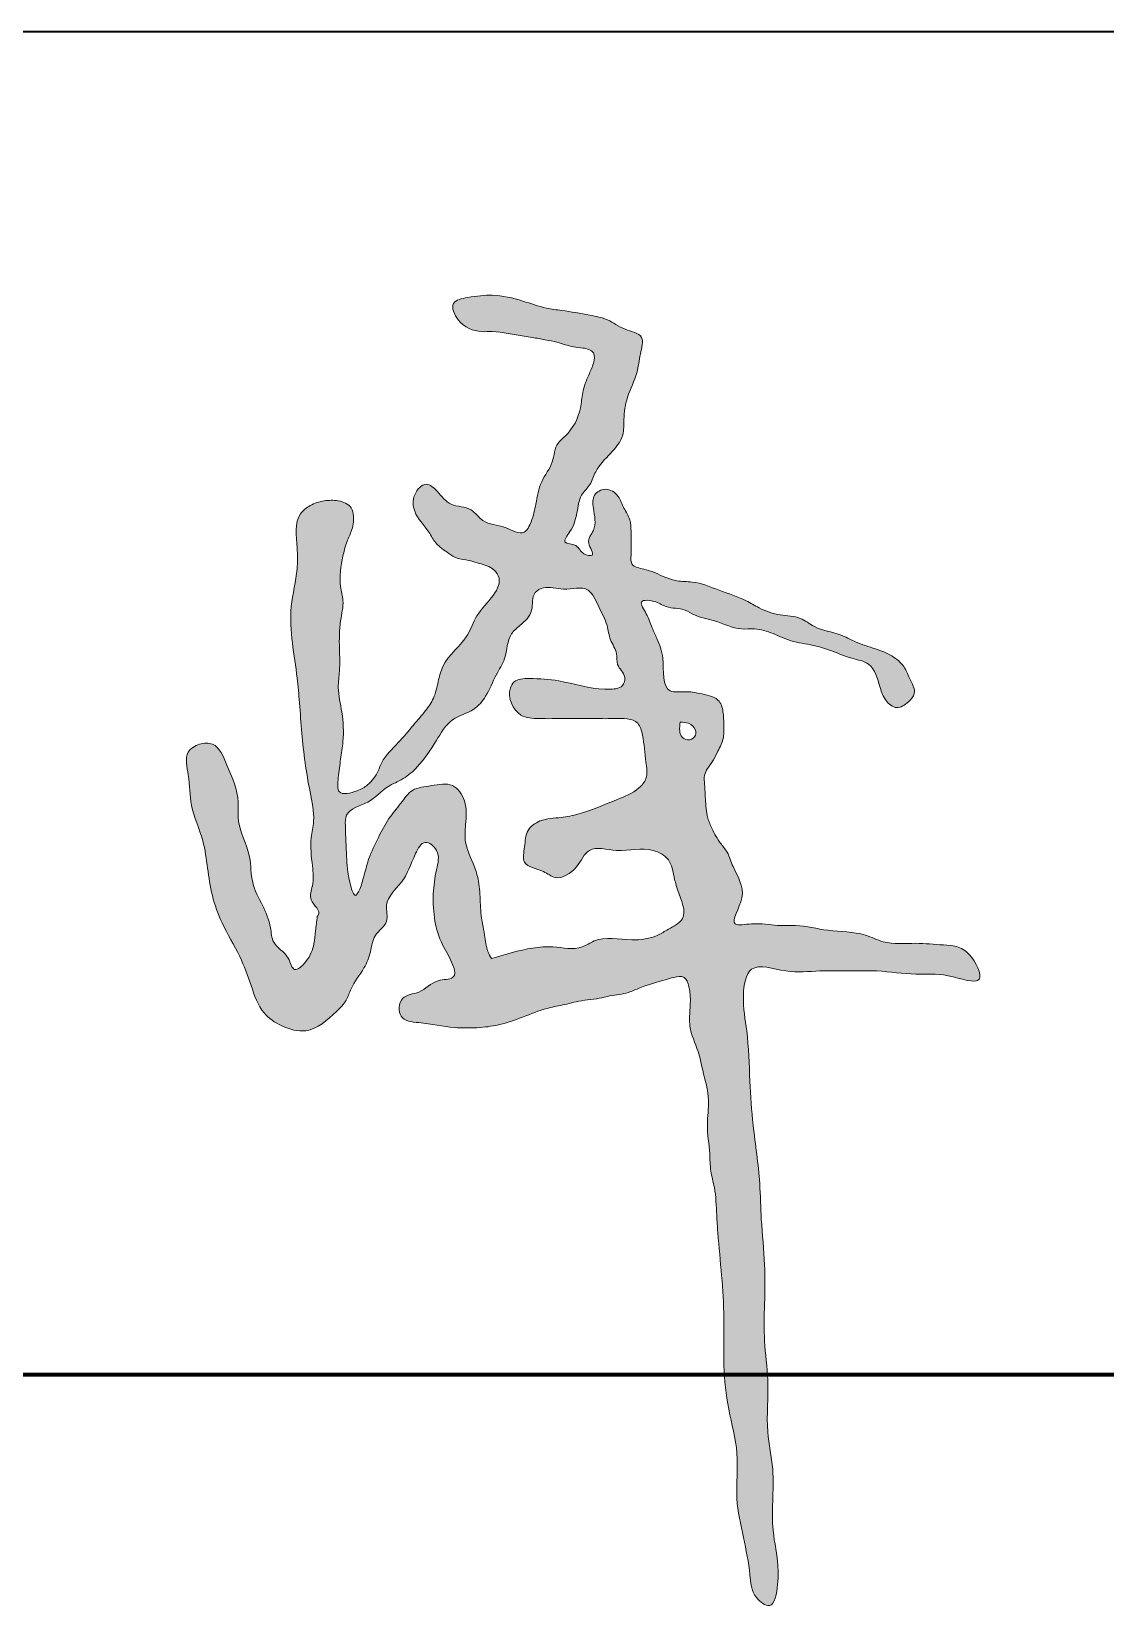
# Model space of a CAD drawing. Extents: x 3968514 to 5230306, y -516551 to -228246.
# Drawn here: x 4024049 to 4024688, y -305762 to -304821 of the extents above; entities that cross this region are included whole.
import ezdxf

# ---------------------------------------------------------------- set-up
doc = ezdxf.new("R2010")
doc.units = 0
doc.header["$LTSCALE"] = 1000
doc.header["$MEASUREMENT"] = 0
doc.layers.add('AXIS', color=3, linetype='Continuous', lineweight=15)
doc.layers.add('DIMENSION', color=3, linetype='Continuous', lineweight=18)

# ---------------------------------------------------------------- blocks, each defined once
blk = doc.blocks.new('目录1')
h = blk.add_hatch(color=7)
h.dxf.hatch_style = 1
edge = h.paths.add_edge_path()
edge.add_spline(control_points=[(4308310.48, -2702833.04), (4308310.15, -2702835.9), (4308309.52, -2702841.31), (4308308.68, -2702850.85), (4308305.76, -2702858.55), (4308296.14, -2702867.9), (4308293.43, -2702854.66), (4308283.46, -2702850.69), (4308282.97, -2702837.57), (4308278.07, -2702826.21), (4308270.63, -2702812.98), (4308271.58, -2702794.39), (4308262.26, -2702779.6), (4308264.49, -2702760.23), (4308257.84, -2702746.29), (4308251.43, -2702729.4), (4308240.02, -2702729.75), (4308230.76, -2702735.79), (4308234.85, -2702750.82), (4308234.21, -2702768.22), (4308242.91, -2702786), (4308245.15, -2702804.29), (4308247.63, -2702820.94), (4308253.95, -2702838.85), (4308264.52, -2702855.48), (4308271.12, -2702873.91), (4308276.42, -2702890.39), (4308289.45, -2702899.14), (4308306.58, -2702903.81), (4308319.04, -2702892.55), (4308328.08, -2702883.71), (4308331.03, -2702873.61), (4308338.16, -2702865.29), (4308342.62, -2702854.43), (4308343.56, -2702843.57), (4308354.02, -2702837.16), (4308349.39, -2702823.49), (4308363.01, -2702812.31), (4308366.57, -2702799.9), (4308373.94, -2702786.08), (4308384.25, -2702794.51), (4308380.95, -2702806.42), (4308379.06, -2702820), (4308379.99, -2702836.14), (4308384.26, -2702850.41), (4308397.92, -2702870.97), (4308379.75, -2702870.28), (4308372.96, -2702879.33), (4308359.45, -2702879.48), (4308358.08, -2702895.13), (4308375.37, -2702896.51), (4308389.77, -2702899.62), (4308406.57, -2702899.58), (4308426.1, -2702896.85), (4308442.26, -2702888.15), (4308457.68, -2702885.71), (4308467.17, -2702882.94), (4308475.96, -2702882.6), (4308486.14, -2702879.82), (4308494.64, -2702879.25), (4308505.09, -2702874.16), (4308514.52, -2702871.78), (4308522.81, -2702869.17), (4308529.77, -2702867.89), (4308531.53, -2702874.13), (4308532.89, -2702880.46), (4308532.36, -2702888.48), (4308531.55, -2702900.58), (4308537.34, -2702912), (4308540.24, -2702926.88), (4308544.63, -2702941.28), (4308541.78, -2702958.09), (4308544.38, -2702972.04), (4308544.26, -2702984.67), (4308547.88, -2702996.56), (4308548.03, -2703008.96), (4308549.89, -2703034.92), (4308553.47, -2703064.67), (4308551.87, -2703099.86), (4308554.73, -2703126.74), (4308562.17, -2703152.63), (4308558.75, -2703178.66), (4308564.2, -2703202.6), (4308568.25, -2703222.27), (4308568.82, -2703237.55), (4308582.36, -2703247.54), (4308585.03, -2703229.53), (4308584.88, -2703215.36), (4308581, -2703198.38), (4308581.65, -2703180.06), (4308582.45, -2703161.21), (4308576.98, -2703137.34), (4308580, -2703111.62), (4308576.08, -2703086.31), (4308576.83, -2703063.37), (4308577.26, -2703039.16), (4308574.54, -2703015.39), (4308574.2, -2702987.55), (4308569.85, -2702960.27), (4308567.8, -2702930.1), (4308567.13, -2702903.6), (4308562.95, -2702882.97), (4308566.8, -2702858.66), (4308590.4, -2702867.54), (4308607.84, -2702865.06), (4308626.21, -2702865.75), (4308645.04, -2702864.81), (4308666.13, -2702868.44), (4308683.85, -2702866.14), (4308710.27, -2702876.52), (4308700.71, -2702855.85), (4308691.65, -2702850.49), (4308680.22, -2702849.94), (4308665.97, -2702848.43), (4308649.69, -2702850.17), (4308633.54, -2702841.85), (4308615.24, -2702842.55), (4308598.3, -2702837.74), (4308582.6, -2702839.02), (4308572.27, -2702836.3), (4308553.68, -2702840.1), (4308568.23, -2702818.97), (4308558.51, -2702806.86), (4308555.44, -2702795.26), (4308549.68, -2702788.72), (4308545.8, -2702781.87), (4308542.18, -2702773.08), (4308541.55, -2702763.95), (4308541.22, -2702755.58), (4308540.33, -2702747.61), (4308545.37, -2702741.98), (4308548.81, -2702734.85), (4308552.85, -2702727.72), (4308552.49, -2702719.05), (4308552.4, -2702711.25), (4308550.23, -2702703.88), (4308543.82, -2702701.49), (4308537.28, -2702699.96), (4308529.74, -2702698.72), (4308515.02, -2702700.87), (4308517.79, -2702680.51), (4308513.61, -2702669.21), (4308509.31, -2702660.37), (4308507.51, -2702653.79), (4308500.44, -2702643.8), (4308512.46, -2702645.12), (4308519.04, -2702649.92), (4308528.22, -2702649.19), (4308536.66, -2702654.95), (4308548.6, -2702656.48), (4308559.87, -2702662.73), (4308572.08, -2702661.25), (4308582, -2702664.35), (4308592.93, -2702669.74), (4308604.68, -2702671.08), (4308616.91, -2702674.59), (4308627.19, -2702679.47), (4308641.57, -2702681.78), (4308644.84, -2702694.84), (4308648.09, -2702704.43), (4308655.47, -2702710.51), (4308662.14, -2702705.8), (4308667.79, -2702699.51), (4308662.94, -2702691.6), (4308659.99, -2702683.45), (4308652.45, -2702677.15), (4308642.24, -2702673.4), (4308631.53, -2702670.3), (4308620.23, -2702663.8), (4308607.84, -2702662.61), (4308597.75, -2702654.03), (4308585.53, -2702654.13), (4308574.7, -2702650.29), (4308563.53, -2702643.33), (4308549.8, -2702639.16), (4308536.43, -2702633.31), (4308520.28, -2702633.94), (4308510.61, -2702626.48), (4308496.9, -2702624.97), (4308497.51, -2702614.44), (4308497.25, -2702606.35), (4308497.24, -2702596.34), (4308492.65, -2702590.02), (4308490.35, -2702582.18), (4308482.53, -2702577.02), (4308474.04, -2702581.7), (4308474.88, -2702591.93), (4308477.39, -2702601.98), (4308469.53, -2702609.8), (4308477.14, -2702619.08), (4308467.38, -2702617.51), (4308466, -2702610.98), (4308455.23, -2702611.52), (4308461.34, -2702603.6), (4308463.79, -2702598.59), (4308465.58, -2702590.99), (4308466.3, -2702582.43), (4308473.62, -2702576.16), (4308477.32, -2702561.7), (4308493.47, -2702552.89), (4308492.8, -2702535.6), (4308494.49, -2702523), (4308501.38, -2702510.62), (4308502.2, -2702499.03), (4308506.26, -2702486.28), (4308492.46, -2702484), (4308484.09, -2702477.1), (4308470.64, -2702474.54), (4308458.63, -2702472.41), (4308445.01, -2702470.86), (4308431.87, -2702465.86), (4308415.62, -2702462.16), (4308402.75, -2702463.9), (4308388.63, -2702466.61), (4308394.77, -2702481.23), (4308405.27, -2702485.24), (4308419.01, -2702484.27), (4308428.92, -2702487.04), (4308439.46, -2702488.31), (4308445.96, -2702489.67), (4308454.22, -2702490.96), (4308461.54, -2702494.01), (4308468.78, -2702494.35), (4308476.3, -2702496.2), (4308475.04, -2702504.45), (4308471.52, -2702511.5), (4308468.21, -2702520.43), (4308467.41, -2702533.52), (4308461.86, -2702544.37), (4308451.77, -2702552.04), (4308451.55, -2702563.58), (4308442.92, -2702573.75), (4308440.85, -2702586.81), (4308438.71, -2702596.59), (4308433.48, -2702607.54), (4308421.4, -2702599.59), (4308409.5, -2702599.94), (4308402.26, -2702588.7), (4308389.38, -2702589.35), (4308383.18, -2702580.88), (4308375.06, -2702573.06), (4308366.88, -2702581.95), (4308367.81, -2702593.98), (4308375.99, -2702601.87), (4308381.08, -2702611.63), (4308387.63, -2702616.02), (4308393.97, -2702620.38), (4308400.14, -2702620.61), (4308407.03, -2702623.04), (4308413.89, -2702624.3), (4308423.93, -2702636.2), (4308405.67, -2702649.49), (4308399.85, -2702669.22), (4308385.8, -2702679.07), (4308382.38, -2702693.43), (4308380.45, -2702702.94), (4308374.54, -2702711.3), (4308367.09, -2702719.78), (4308358.71, -2702730.12), (4308349.77, -2702738.13), (4308346.44, -2702748.02), (4308341.59, -2702754.66), (4308333.86, -2702758.78), (4308321.67, -2702761.89), (4308323.23, -2702748.81), (4308324.26, -2702739.78), (4308326.5, -2702726.52), (4308325.81, -2702712.23), (4308322.23, -2702698.4), (4308324.17, -2702685.77), (4308323.58, -2702672.48), (4308323.56, -2702658.46), (4308326.79, -2702646.1), (4308323.07, -2702633.45), (4308324.95, -2702621.72), (4308327.59, -2702610.79), (4308331.23, -2702603.35), (4308332.66, -2702596.12), (4308330.97, -2702588.11), (4308323.02, -2702584.95), (4308314.45, -2702585.24), (4308306.43, -2702587.62), (4308296.45, -2702595.87), (4308298.73, -2702611.26), (4308299.01, -2702629.38), (4308293.76, -2702648.09), (4308295.4, -2702670.05), (4308298.48, -2702688.97), (4308300.08, -2702706.95), (4308301.56, -2702729.68), (4308304.66, -2702753.02), (4308309.51, -2702773.86), (4308305.91, -2702788.43), (4308307.49, -2702801.32), (4308308.75, -2702813.67), (4308304.35, -2702823.8), (4308313.34, -2702830.05), (4308310.71, -2702832.8), (4308310.48, -2702833.04)], knot_values=[0, 0, 0, 0, 17.363176, 32.820802, 55.993278, 72.500547, 87.963611, 113.770244, 131.44802, 159.955961, 189.164563, 220.082456, 268.021274, 287.195529, 333.29599, 363.623753, 378.980426, 395.485079, 422.329036, 458.960358, 503.231123, 536.331725, 569.431576, 604.002233, 649.466479, 686.502647, 722.533788, 748.633451, 777.993807, 821.115229, 838.800403, 853.405949, 882.680414, 903.334927, 923.35553, 945.224293, 964.398548, 996.319823, 1034.915599, 1052.600773, 1069.108043, 1092.117149, 1121.132526, 1153.785185, 1184.104242, 1224.145447, 1241.841417, 1268.500851, 1289.170706, 1310.349485, 1332.812426, 1375.431642, 1406.141773, 1431.388509, 1493.529399, 1513.34259, 1524.751858, 1552.736791, 1565.494432, 1588.020803, 1602.921423, 1634.865575, 1644.939211, 1657.393608, 1669.758841, 1676.808853, 1697.542596, 1716.895154, 1748.811109, 1771.610144, 1808.209723, 1837.27144, 1871.93963, 1892.720925, 1912.513307, 1945.803576, 1966.58487, 2068.847236, 2124.919623, 2177.446926, 2230.542504, 2284.682828, 2331.728421, 2376.869417, 2405.025088, 2423.280024, 2450.214085, 2477.284247, 2520.216199, 2549.219755, 2587.891605, 2632.73994, 2694.613837, 2741.180325, 2785.652354, 2832.056445, 2886.335117, 2928.916404, 2998.953164, 3051.303315, 3111.36748, 3154.081765, 3186.49701, 3227.1909, 3267.838836, 3298.809304, 3335.587538, 3382.200798, 3420.962131, 3457.94308, 3489.186108, 3507.441044, 3523.046507, 3556.008654, 3594.769988, 3617.420884, 3662.318142, 3701.463321, 3722.753107, 3753.783864, 3773.142014, 3805.033123, 3843.780412, 3862.105018, 3875.663987, 3895.324646, 3909.20797, 3932.32284, 3949.293585, 3960.256575, 3978.556264, 3991.045166, 4008.452507, 4026.418264, 4041.399633, 4056.581838, 4067.733523, 4080.070392, 4097.147597, 4115.132062, 4154.895178, 4179.667433, 4193.438031, 4211.61392, 4226.670501, 4243.460635, 4257.241667, 4280.020108, 4292.536136, 4317.328927, 4350.968578, 4366.363819, 4389.440733, 4412.045097, 4439.216337, 4459.58821, 4487.921368, 4508.720587, 4539.984977, 4556.878738, 4572.01131, 4587.653768, 4599.683369, 4618.698614, 4634.330214, 4653.148078, 4674.457491, 4699.683296, 4719.715001, 4752.01995, 4771.455596, 4795.612776, 4822.160778, 4839.690097, 4874.24653, 4907.886568, 4926.131698, 4967.735744, 4982.802336, 4994.073658, 5022.031345, 5036.079269, 5051.710869, 5067.343658, 5084.875163, 5099.277602, 5114.717984, 5141.277188, 5157.640344, 5172.235163, 5182.130679, 5195.977089, 5209.249775, 5223.020373, 5235.52479, 5247.052411, 5268.754148, 5284.699411, 5301.593172, 5355.996971, 5374.223217, 5401.113388, 5432.530314, 5455.2872, 5474.906757, 5496.807229, 5520.591596, 5542.31438, 5576.360122, 5594.768313, 5623.985764, 5661.034012, 5690.552641, 5708.742561, 5729.09718, 5760.382095, 5772.974695, 5811.170378, 5821.066082, 5836.709933, 5850.98037, 5871.355333, 5882.636677, 5896.415312, 5908.996337, 5924.052919, 5946.15748, 5964.544138, 6002.707753, 6014.576676, 6038.011991, 6064.90587, 6092.372567, 6114.075133, 6129.199925, 6152.276516, 6180.157989, 6198.975853, 6223.771353, 6246.53866, 6261.67197, 6280.489834, 6300.060614, 6330.311983, 6345.436776, 6365.318819, 6376.595723, 6390.86616, 6401.053642, 6420.541732, 6431.464079, 6485.602822, 6510.613094, 6558.446908, 6577.462152, 6597.817167, 6616.049306, 6637.894, 6665.65338, 6696.453497, 6707.101179, 6728.075793, 6742.481042, 6763.518368, 6780.350347, 6802.890874, 6824.044857, 6859.020253, 6888.673682, 6908.294338, 6934.853542, 6968.431619, 6992.35951, 7009.366633, 7045.81888, 7061.758171, 7076.815947, 7095.202604, 7105.380553, 7122.909236, 7139.702583, 7157.402267, 7172.270709, 7213.024832, 7238.186883, 7283.462314, 7326.819209, 7369.128493, 7398.616514, 7435.068514, 7505.645265, 7540.843886, 7560.612097, 7594.190174, 7617.955073, 7634.787052, 7654.804782, 7656.760718, 7656.760718, 7656.760718, 7656.760718], degree=3, periodic=0)
edge = h.paths.add_edge_path(flags=16)
edge.add_spline(control_points=[(4308414.24, -2702858.2), (4308422.37, -2702855.69), (4308434.33, -2702852), (4308452.47, -2702850.45), (4308465.67, -2702853.9), (4308479.33, -2702844.09), (4308495.48, -2702848.23), (4308511.02, -2702845.96), (4308520.17, -2702840.08), (4308532.39, -2702834.17), (4308525.54, -2702820.07), (4308522.67, -2702809.08), (4308521.08, -2702798.44), (4308506.65, -2702790.78), (4308491.37, -2702795.96), (4308471.55, -2702789.87), (4308465.86, -2702804.86), (4308453.54, -2702812.51), (4308444.37, -2702804.73), (4308431.61, -2702803.39), (4308434.33, -2702791.03), (4308434.4, -2702781.54), (4308444.04, -2702774.54), (4308455.01, -2702774.58), (4308470.58, -2702771.3), (4308485.75, -2702764.53), (4308500.26, -2702759.09), (4308507.68, -2702750.45), (4308505.57, -2702738.69), (4308505.09, -2702728.27), (4308501.43, -2702714.61), (4308486.87, -2702715.41), (4308473.4, -2702715.17), (4308458.09, -2702715.18), (4308444.33, -2702715.39), (4308428.77, -2702714.7), (4308422.9, -2702700.98), (4308428.23, -2702691.49), (4308440.04, -2702691.22), (4308457.35, -2702692.37), (4308473.17, -2702697.79), (4308485.83, -2702697.67), (4308492.31, -2702697.71), (4308494.73, -2702688.98), (4308488.2, -2702684.17), (4308489.44, -2702675.48), (4308484.38, -2702668.64), (4308483.37, -2702658.49), (4308478.8, -2702650.43), (4308475.65, -2702643.25), (4308470.11, -2702635.45), (4308457.53, -2702639.88), (4308447.31, -2702635.81), (4308437.65, -2702640.63), (4308439.95, -2702651.89), (4308432.3, -2702658.93), (4308423.37, -2702666.21), (4308423.67, -2702678.7), (4308416.12, -2702690), (4308412.01, -2702701.12), (4308403.48, -2702711.45), (4308389.23, -2702714.51), (4308380.83, -2702729.77), (4308372.37, -2702742.32), (4308362.14, -2702751.41), (4308350.54, -2702755.86), (4308342.2, -2702766.32), (4308327.1, -2702769.09), (4308327.27, -2702783.35), (4308327.88, -2702797.06), (4308328.63, -2702809), (4308333.48, -2702825.73), (4308338.75, -2702807.85), (4308341.11, -2702797.87), (4308346.75, -2702786.14), (4308352.55, -2702774.88), (4308360.1, -2702766.25), (4308366.72, -2702756.28), (4308378.76, -2702755.47), (4308391.62, -2702752.55), (4308399.94, -2702765.1), (4308398.87, -2702777.07), (4308397.81, -2702791.72), (4308405.46, -2702804), (4308407.55, -2702818.42), (4308407.48, -2702831.21), (4308410.06, -2702842.97), (4308411.08, -2702852.5), (4308413.48, -2702856.82), (4308414.24, -2702858.2)], knot_values=[0, 0, 0, 0, 50.711205, 74.606985, 109.691421, 125.376707, 170.305138, 201.681075, 216.126277, 237.166327, 271.274564, 287.259601, 309.425804, 330.839984, 374.341985, 406.620567, 431.58767, 459.824872, 475.510158, 500.60824, 518.831101, 538.903, 556.866164, 582.473087, 603.940843, 651.894645, 682.015838, 696.039889, 715.665225, 748.17994, 763.279553, 791.90235, 818.562794, 849.43684, 881.712208, 903.179963, 937.805742, 945.98275, 964.703932, 999.897006, 1055.498255, 1059.708645, 1077.067162, 1087.273744, 1104.842538, 1117.537072, 1135.764604, 1153.103165, 1177.589789, 1190.129956, 1201.083048, 1230.585914, 1254.484825, 1265.794766, 1287.238652, 1310.239345, 1324.122753, 1354.740826, 1376.686837, 1404.904371, 1425.752962, 1453.987883, 1485.967621, 1524.114196, 1546.02394, 1566.738768, 1596.759884, 1626.353401, 1639.04829, 1675.522394, 1708.037109, 1723.136723, 1749.480116, 1769.891606, 1797.508994, 1823.248521, 1846.250121, 1867.099695, 1890.242521, 1915.501644, 1938.502337, 1966.5722, 1987.600011, 2024.851437, 2049.050631, 2074.322087, 2101.286551, 2121.358451, 2130.764296, 2130.764296, 2130.764296, 2130.764296], degree=3, periodic=0)
edge = h.paths.add_edge_path(flags=16)
edge.add_spline(control_points=[(4308526.51, -2702717.32), (4308526.13, -2702720.85), (4308525.56, -2702726.08), (4308532.25, -2702728.73), (4308536.01, -2702725.75), (4308535.84, -2702721.02), (4308531.86, -2702717.47), (4308528.18, -2702717.37), (4308526.51, -2702717.32)], knot_values=[0, 0, 0, 0, 18.43761, 27.312845, 36.294427, 41.901666, 53.803432, 63.724967, 63.724967, 63.724967, 63.724967], degree=3, periodic=0)
at = {"color": 7}
for points, knots in [([(4308310.48, -2702833.04), (4308310.15, -2702835.9), (4308309.52, -2702841.31), (4308308.68, -2702850.85), (4308305.76, -2702858.55), (4308296.14, -2702867.9), (4308293.43, -2702854.66), (4308283.46, -2702850.69), (4308282.97, -2702837.57), (4308278.07, -2702826.21), (4308270.63, -2702812.98), (4308271.58, -2702794.39), (4308262.26, -2702779.6), (4308264.49, -2702760.23), (4308257.84, -2702746.29), (4308251.43, -2702729.4), (4308240.02, -2702729.75), (4308230.76, -2702735.79), (4308234.85, -2702750.82), (4308234.21, -2702768.22), (4308242.91, -2702786), (4308245.15, -2702804.29), (4308247.63, -2702820.94), (4308253.95, -2702838.85), (4308264.52, -2702855.48), (4308271.12, -2702873.91), (4308276.42, -2702890.39), (4308289.45, -2702899.14), (4308306.58, -2702903.81), (4308319.04, -2702892.55), (4308328.08, -2702883.71), (4308331.03, -2702873.61), (4308338.16, -2702865.29), (4308342.62, -2702854.43), (4308343.56, -2702843.57), (4308354.02, -2702837.16), (4308349.39, -2702823.49), (4308363.01, -2702812.31), (4308366.57, -2702799.9), (4308373.94, -2702786.08), (4308384.25, -2702794.51), (4308380.95, -2702806.42), (4308379.06, -2702820), (4308379.99, -2702836.14), (4308384.26, -2702850.41), (4308397.92, -2702870.97), (4308379.75, -2702870.28), (4308372.96, -2702879.33), (4308359.45, -2702879.48), (4308358.08, -2702895.13), (4308375.37, -2702896.51), (4308389.77, -2702899.62), (4308406.57, -2702899.58), (4308426.1, -2702896.85), (4308442.26, -2702888.15), (4308457.68, -2702885.71), (4308467.17, -2702882.94), (4308475.96, -2702882.6), (4308486.14, -2702879.82), (4308494.64, -2702879.25), (4308505.09, -2702874.16), (4308514.52, -2702871.78), (4308522.81, -2702869.17), (4308529.77, -2702867.89), (4308531.53, -2702874.13), (4308532.89, -2702880.46), (4308532.36, -2702888.48), (4308531.55, -2702900.58), (4308537.34, -2702912), (4308540.24, -2702926.88), (4308544.63, -2702941.28), (4308541.78, -2702958.09), (4308544.38, -2702972.04), (4308544.26, -2702984.67), (4308547.88, -2702996.56), (4308548.03, -2703008.96), (4308549.89, -2703034.92), (4308553.47, -2703064.67), (4308551.87, -2703099.86), (4308554.73, -2703126.74), (4308562.17, -2703152.63), (4308558.75, -2703178.66), (4308564.2, -2703202.6), (4308568.25, -2703222.27), (4308568.82, -2703237.55), (4308582.36, -2703247.54), (4308585.03, -2703229.53), (4308584.88, -2703215.36), (4308581, -2703198.38), (4308581.65, -2703180.06), (4308582.45, -2703161.21), (4308576.98, -2703137.34), (4308580, -2703111.62), (4308576.08, -2703086.31), (4308576.83, -2703063.37), (4308577.26, -2703039.16), (4308574.54, -2703015.39), (4308574.2, -2702987.55), (4308569.85, -2702960.27), (4308567.8, -2702930.1), (4308567.13, -2702903.6), (4308562.95, -2702882.97), (4308566.8, -2702858.66), (4308590.4, -2702867.54), (4308607.84, -2702865.06), (4308626.21, -2702865.75), (4308645.04, -2702864.81), (4308666.13, -2702868.44), (4308683.85, -2702866.14), (4308710.27, -2702876.52), (4308700.71, -2702855.85), (4308691.65, -2702850.49), (4308680.22, -2702849.94), (4308665.97, -2702848.43), (4308649.69, -2702850.17), (4308633.54, -2702841.85), (4308615.24, -2702842.55), (4308598.3, -2702837.74), (4308582.6, -2702839.02), (4308572.27, -2702836.3), (4308553.68, -2702840.1), (4308568.23, -2702818.97), (4308558.51, -2702806.86), (4308555.44, -2702795.26), (4308549.68, -2702788.72), (4308545.8, -2702781.87), (4308542.18, -2702773.08), (4308541.55, -2702763.95), (4308541.22, -2702755.58), (4308540.33, -2702747.61), (4308545.37, -2702741.98), (4308548.81, -2702734.85), (4308552.85, -2702727.72), (4308552.49, -2702719.05), (4308552.4, -2702711.25), (4308550.23, -2702703.88), (4308543.82, -2702701.49), (4308537.28, -2702699.96), (4308529.74, -2702698.72), (4308515.02, -2702700.87), (4308517.79, -2702680.51), (4308513.61, -2702669.21), (4308509.31, -2702660.37), (4308507.51, -2702653.79), (4308500.44, -2702643.8), (4308512.46, -2702645.12), (4308519.04, -2702649.92), (4308528.22, -2702649.19), (4308536.66, -2702654.95), (4308548.6, -2702656.48), (4308559.87, -2702662.73), (4308572.08, -2702661.25), (4308582, -2702664.35), (4308592.93, -2702669.74), (4308604.68, -2702671.08), (4308616.91, -2702674.59), (4308627.19, -2702679.47), (4308641.57, -2702681.78), (4308644.84, -2702694.84), (4308648.09, -2702704.43), (4308655.47, -2702710.51), (4308662.14, -2702705.8), (4308667.79, -2702699.51), (4308662.94, -2702691.6), (4308659.99, -2702683.45), (4308652.45, -2702677.15), (4308642.24, -2702673.4), (4308631.53, -2702670.3), (4308620.23, -2702663.8), (4308607.84, -2702662.61), (4308597.75, -2702654.03), (4308585.53, -2702654.13), (4308574.7, -2702650.29), (4308563.53, -2702643.33), (4308549.8, -2702639.16), (4308536.43, -2702633.31), (4308520.28, -2702633.94), (4308510.61, -2702626.48), (4308496.9, -2702624.97), (4308497.51, -2702614.44), (4308497.25, -2702606.35), (4308497.24, -2702596.34), (4308492.65, -2702590.02), (4308490.35, -2702582.18), (4308482.53, -2702577.02), (4308474.04, -2702581.7), (4308474.88, -2702591.93), (4308477.39, -2702601.98), (4308469.53, -2702609.8), (4308477.14, -2702619.08), (4308467.38, -2702617.51), (4308466, -2702610.98), (4308455.23, -2702611.52), (4308461.34, -2702603.6), (4308463.79, -2702598.59), (4308465.58, -2702590.99), (4308466.3, -2702582.43), (4308473.62, -2702576.16), (4308477.32, -2702561.7), (4308493.47, -2702552.89), (4308492.8, -2702535.6), (4308494.49, -2702523), (4308501.38, -2702510.62), (4308502.2, -2702499.03), (4308506.26, -2702486.28), (4308492.46, -2702484), (4308484.09, -2702477.1), (4308470.64, -2702474.54), (4308458.63, -2702472.41), (4308445.01, -2702470.86), (4308431.87, -2702465.86), (4308415.62, -2702462.16), (4308402.75, -2702463.9), (4308388.63, -2702466.61), (4308394.77, -2702481.23), (4308405.27, -2702485.24), (4308419.01, -2702484.27), (4308428.92, -2702487.04), (4308439.46, -2702488.31), (4308445.96, -2702489.67), (4308454.22, -2702490.96), (4308461.54, -2702494.01), (4308468.78, -2702494.35), (4308476.3, -2702496.2), (4308475.04, -2702504.45), (4308471.52, -2702511.5), (4308468.21, -2702520.43), (4308467.41, -2702533.52), (4308461.86, -2702544.37), (4308451.77, -2702552.04), (4308451.55, -2702563.58), (4308442.92, -2702573.75), (4308440.85, -2702586.81), (4308438.71, -2702596.59), (4308433.48, -2702607.54), (4308421.4, -2702599.59), (4308409.5, -2702599.94), (4308402.26, -2702588.7), (4308389.38, -2702589.35), (4308383.18, -2702580.88), (4308375.06, -2702573.06), (4308366.88, -2702581.95), (4308367.81, -2702593.98), (4308375.99, -2702601.87), (4308381.08, -2702611.63), (4308387.63, -2702616.02), (4308393.97, -2702620.38), (4308400.14, -2702620.61), (4308407.03, -2702623.04), (4308413.89, -2702624.3), (4308423.93, -2702636.2), (4308405.67, -2702649.49), (4308399.85, -2702669.22), (4308385.8, -2702679.07), (4308382.38, -2702693.43), (4308380.45, -2702702.94), (4308374.54, -2702711.3), (4308367.09, -2702719.78), (4308358.71, -2702730.12), (4308349.77, -2702738.13), (4308346.44, -2702748.02), (4308341.59, -2702754.66), (4308333.86, -2702758.78), (4308321.67, -2702761.89), (4308323.23, -2702748.81), (4308324.26, -2702739.78), (4308326.5, -2702726.52), (4308325.81, -2702712.23), (4308322.23, -2702698.4), (4308324.17, -2702685.77), (4308323.58, -2702672.48), (4308323.56, -2702658.46), (4308326.79, -2702646.1), (4308323.07, -2702633.45), (4308324.95, -2702621.72), (4308327.59, -2702610.79), (4308331.23, -2702603.35), (4308332.66, -2702596.12), (4308330.97, -2702588.11), (4308323.02, -2702584.95), (4308314.45, -2702585.24), (4308306.43, -2702587.62), (4308296.45, -2702595.87), (4308298.73, -2702611.26), (4308299.01, -2702629.38), (4308293.76, -2702648.09), (4308295.4, -2702670.05), (4308298.48, -2702688.97), (4308300.08, -2702706.95), (4308301.56, -2702729.68), (4308304.66, -2702753.02), (4308309.51, -2702773.86), (4308305.91, -2702788.43), (4308307.49, -2702801.32), (4308308.75, -2702813.67), (4308304.35, -2702823.8), (4308313.34, -2702830.05), (4308310.71, -2702832.8), (4308310.48, -2702833.04)], [0, 0, 0, 0, 8.681588, 16.410401, 27.996639, 36.250274, 43.981806, 56.885122, 65.72401, 79.97798, 94.582282, 110.041228, 134.010637, 143.597764, 166.647995, 181.811877, 189.490213, 197.74254, 211.164518, 229.480179, 251.615561, 268.165863, 284.715788, 302.001116, 324.73324, 343.251324, 361.266894, 374.316725, 388.996904, 410.557614, 419.400202, 426.702975, 441.340207, 451.667464, 461.677765, 472.612146, 482.199274, 498.159912, 517.457799, 526.300387, 534.554022, 546.058574, 560.566263, 576.892592, 592.052121, 612.072723, 620.920708, 634.250425, 644.585353, 655.174743, 666.406213, 687.715821, 703.070887, 715.694255, 746.7647, 756.671295, 762.375929, 776.368396, 782.747216, 794.010402, 801.460711, 817.432788, 822.469606, 828.696804, 834.879421, 838.404426, 848.771298, 858.447577, 874.405555, 885.805072, 904.104861, 918.63572, 935.969815, 946.360462, 956.256653, 972.901788, 983.292435, 1034.423618, 1062.459811, 1088.723463, 1115.271252, 1142.341414, 1165.864211, 1188.434709, 1202.512544, 1211.640012, 1225.107042, 1238.642124, 1260.1081, 1274.609877, 1293.945803, 1316.36997, 1347.306918, 1370.590162, 1392.826177, 1416.028223, 1443.167559, 1464.458202, 1499.476582, 1525.651657, 1555.68374, 1577.040882, 1593.248505, 1613.59545, 1633.919418, 1649.404652, 1667.793769, 1691.100399, 1710.481066, 1728.97154, 1744.593054, 1753.720522, 1761.523253, 1778.004327, 1797.384994, 1808.710442, 1831.159071, 1850.73166, 1861.376553, 1876.891932, 1886.571007, 1902.516562, 1921.890206, 1931.052509, 1937.831994, 1947.662323, 1954.603985, 1966.16142, 1974.646793, 1980.128288, 1989.278132, 1995.522583, 2004.226253, 2013.209132, 2020.699817, 2028.290919, 2033.866762, 2040.035196, 2048.573799, 2057.566031, 2077.447589, 2089.833717, 2096.719016, 2105.80696, 2113.335251, 2121.730317, 2128.620833, 2140.010054, 2146.268068, 2158.664464, 2175.484289, 2183.18191, 2194.720367, 2206.022549, 2219.608169, 2229.794105, 2243.960684, 2254.360294, 2269.992489, 2278.439369, 2286.005655, 2293.826884, 2299.841684, 2309.349307, 2317.165107, 2326.574039, 2337.228745, 2349.841648, 2359.857501, 2376.009975, 2385.727798, 2397.806388, 2411.080389, 2419.845049, 2437.123265, 2453.943284, 2463.065849, 2483.867872, 2491.401168, 2497.036829, 2511.015673, 2518.039634, 2525.855434, 2533.671829, 2542.437581, 2549.638801, 2557.358992, 2570.638594, 2578.820172, 2586.117582, 2591.06534, 2597.988544, 2604.624888, 2611.510187, 2617.762395, 2623.526206, 2634.377074, 2642.349705, 2650.796586, 2677.998485, 2687.111609, 2700.556694, 2716.265157, 2727.6436, 2737.453379, 2748.403614, 2760.295798, 2771.15719, 2788.180061, 2797.384157, 2811.992882, 2830.517006, 2845.276321, 2854.37128, 2864.54859, 2880.191047, 2886.487347, 2905.585189, 2910.533041, 2918.354966, 2925.490185, 2935.677667, 2941.318339, 2948.207656, 2954.498169, 2962.026459, 2973.07874, 2982.272069, 3001.353877, 3007.288338, 3019.005996, 3032.452935, 3046.186284, 3057.037566, 3064.599963, 3076.138258, 3090.078994, 3099.487927, 3111.885676, 3123.26933, 3130.835985, 3140.244917, 3150.030307, 3165.155992, 3172.718388, 3182.659409, 3188.297861, 3195.43308, 3200.526821, 3210.270866, 3215.732039, 3242.801411, 3255.306547, 3279.223454, 3288.731076, 3298.908583, 3308.024653, 3318.947, 3332.82669, 3348.226748, 3353.55059, 3364.037896, 3371.240521, 3381.759184, 3390.175174, 3401.445437, 3412.022428, 3429.510127, 3444.336841, 3454.147169, 3467.426771, 3484.21581, 3496.179755, 3504.683317, 3522.90944, 3530.879085, 3538.407974, 3547.601302, 3552.690277, 3561.454618, 3569.851291, 3578.701134, 3586.135354, 3606.512416, 3619.093442, 3641.731157, 3663.409605, 3684.564247, 3699.308257, 3717.534257, 3752.822632, 3770.421943, 3780.306048, 3797.095087, 3808.977536, 3817.393526, 3827.402391, 3828.380359, 3828.380359, 3828.380359, 3828.380359]), ([(4308414.24, -2702858.2), (4308422.37, -2702855.69), (4308434.33, -2702852), (4308452.47, -2702850.45), (4308465.67, -2702853.9), (4308479.33, -2702844.09), (4308495.48, -2702848.23), (4308511.02, -2702845.96), (4308520.17, -2702840.08), (4308532.39, -2702834.17), (4308525.54, -2702820.07), (4308522.67, -2702809.08), (4308521.08, -2702798.44), (4308506.65, -2702790.78), (4308491.37, -2702795.96), (4308471.55, -2702789.87), (4308465.86, -2702804.86), (4308453.54, -2702812.51), (4308444.37, -2702804.73), (4308431.61, -2702803.39), (4308434.33, -2702791.03), (4308434.4, -2702781.54), (4308444.04, -2702774.54), (4308455.01, -2702774.58), (4308470.58, -2702771.3), (4308485.75, -2702764.53), (4308500.26, -2702759.09), (4308507.68, -2702750.45), (4308505.57, -2702738.69), (4308505.09, -2702728.27), (4308501.43, -2702714.61), (4308486.87, -2702715.41), (4308473.4, -2702715.17), (4308458.09, -2702715.18), (4308444.33, -2702715.39), (4308428.77, -2702714.7), (4308422.9, -2702700.98), (4308428.23, -2702691.49), (4308440.04, -2702691.22), (4308457.35, -2702692.37), (4308473.17, -2702697.79), (4308485.83, -2702697.67), (4308492.31, -2702697.71), (4308494.73, -2702688.98), (4308488.2, -2702684.17), (4308489.44, -2702675.48), (4308484.38, -2702668.64), (4308483.37, -2702658.49), (4308478.8, -2702650.43), (4308475.65, -2702643.25), (4308470.11, -2702635.45), (4308457.53, -2702639.88), (4308447.31, -2702635.81), (4308437.65, -2702640.63), (4308439.95, -2702651.89), (4308432.3, -2702658.93), (4308423.37, -2702666.21), (4308423.67, -2702678.7), (4308416.12, -2702690), (4308412.01, -2702701.12), (4308403.48, -2702711.45), (4308389.23, -2702714.51), (4308380.83, -2702729.77), (4308372.37, -2702742.32), (4308362.14, -2702751.41), (4308350.54, -2702755.86), (4308342.2, -2702766.32), (4308327.1, -2702769.09), (4308327.27, -2702783.35), (4308327.88, -2702797.06), (4308328.63, -2702809), (4308333.48, -2702825.73), (4308338.75, -2702807.85), (4308341.11, -2702797.87), (4308346.75, -2702786.14), (4308352.55, -2702774.88), (4308360.1, -2702766.25), (4308366.72, -2702756.28), (4308378.76, -2702755.47), (4308391.62, -2702752.55), (4308399.94, -2702765.1), (4308398.87, -2702777.07), (4308397.81, -2702791.72), (4308405.46, -2702804), (4308407.55, -2702818.42), (4308407.48, -2702831.21), (4308410.06, -2702842.97), (4308411.08, -2702852.5), (4308413.48, -2702856.82), (4308414.24, -2702858.2)], [0, 0, 0, 0, 25.355602, 37.303492, 54.845711, 62.688353, 85.152569, 100.840537, 108.063138, 118.583164, 135.637282, 143.629801, 154.712902, 165.419992, 187.170993, 203.310283, 215.793835, 229.912436, 237.755079, 250.30412, 259.41555, 269.4515, 278.433082, 291.236544, 301.970421, 325.947322, 341.007919, 348.019945, 357.832612, 374.08997, 381.639776, 395.951175, 409.281397, 424.71842, 440.856104, 451.589982, 468.902871, 472.991375, 482.351966, 499.948503, 527.749128, 529.854322, 538.533581, 543.636872, 552.421269, 558.768536, 567.882302, 576.551582, 588.794895, 595.064978, 600.541524, 615.292957, 627.242413, 632.897383, 643.619326, 655.119672, 662.061377, 677.370413, 688.343419, 702.452186, 712.876481, 726.993942, 742.98381, 762.057098, 773.01197, 783.369384, 798.379942, 813.176701, 819.524145, 837.761197, 854.018555, 861.568361, 874.740058, 884.945803, 898.754497, 911.62426, 923.12506, 933.549848, 945.12126, 957.750822, 969.251168, 983.2861, 993.800005, 1012.425718, 1024.525316, 1037.161044, 1050.643276, 1060.679226, 1065.382148, 1065.382148, 1065.382148, 1065.382148]), ([(4308526.51, -2702717.32), (4308526.13, -2702720.85), (4308525.56, -2702726.08), (4308532.25, -2702728.73), (4308536.01, -2702725.75), (4308535.84, -2702721.02), (4308531.86, -2702717.47), (4308528.18, -2702717.37), (4308526.51, -2702717.32)], [0, 0, 0, 0, 9.218805, 13.656423, 18.147214, 20.950833, 26.901716, 31.862483, 31.862483, 31.862483, 31.862483])]:
    blk.add_open_spline(points, degree=3, knots=knots, dxfattribs=at)
at = {"layer": 'DIMENSION', "color": 7, "lineweight": 35}
blk.add_line((4305470.49, -2702306.1), (4312270.49, -2702306.1), dxfattribs=at)
at = {"layer": 'DIMENSION', "color": 7, "lineweight": 70}
blk.add_line((4318070.49, -2703106.1), (4300070.49, -2703106.1), dxfattribs=at)

msp = doc.modelspace()

# ---------------------------------------------------------------- block references
at = {"layer": 'AXIS', "color": 1}
msp.add_blockref('目录1', (-284091.21261, 2397485.56286), dxfattribs=at)

doc.saveas('drawing.dxf')
